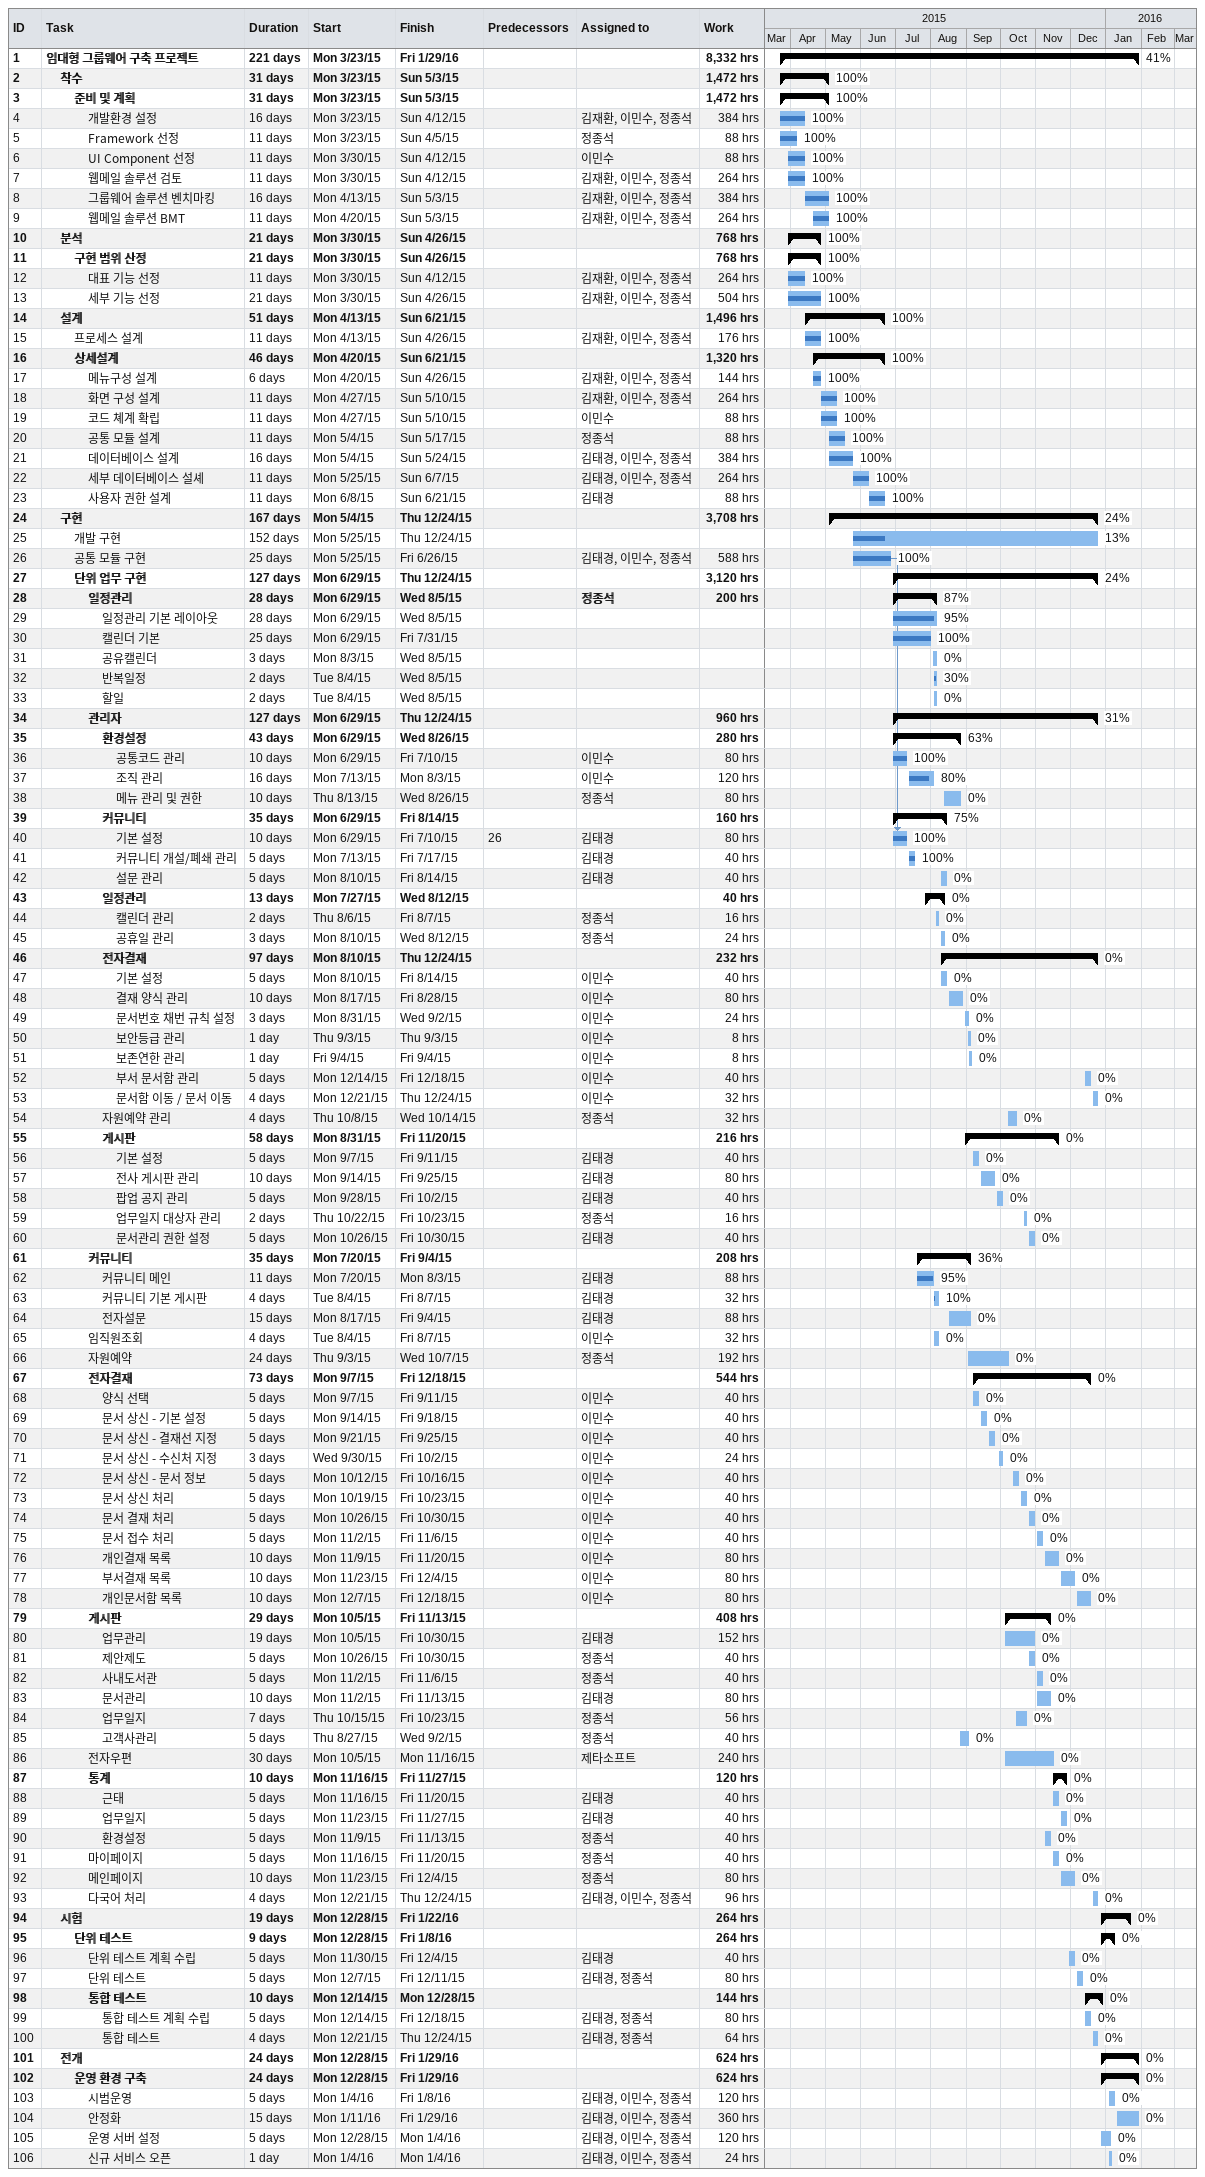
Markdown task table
| ID | Level | Task | Duration | Start | Finish | Predecessors | Resources | % complete | Work (h) |
|---|---|---|---|---|---|---|---|---|---|
| 1 | 1 | **임대형 그룹웨어 구축 프로젝트** | 221d | 2015-03-23 | 2016-01-29 |  |  | 41 | 8332 |
| 2 | 2 | **착수** | 31d | 2015-03-23 | 2015-05-03 |  |  | 100 | 1472 |
| 3 | 3 | **준비 및 계획** | 31d | 2015-03-23 | 2015-05-03 |  |  | 100 | 1472 |
| 4 | 4 | 개발환경 설정 | 16d | 2015-03-23 | 2015-04-12 |  | 김재환, 이민수, 정종석 | 100 | 384 |
| 5 | 4 | Framework 선정 | 11d | 2015-03-23 | 2015-04-05 |  | 정종석 | 100 | 88 |
| 6 | 4 | UI Component 선정 | 11d | 2015-03-30 | 2015-04-12 |  | 이민수 | 100 | 88 |
| 7 | 4 | 웹메일 솔루션 검토 | 11d | 2015-03-30 | 2015-04-12 |  | 김재환, 이민수, 정종석 | 100 | 264 |
| 8 | 4 | 그룹웨어 솔루션 벤치마킹 | 16d | 2015-04-13 | 2015-05-03 |  | 김재환, 이민수, 정종석 | 100 | 384 |
| 9 | 4 | 웹메일 솔루션 BMT | 11d | 2015-04-20 | 2015-05-03 |  | 김재환, 이민수, 정종석 | 100 | 264 |
| 10 | 2 | **분석** | 21d | 2015-03-30 | 2015-04-26 |  |  | 100 | 768 |
| 11 | 3 | **구현 범위 산정** | 21d | 2015-03-30 | 2015-04-26 |  |  | 100 | 768 |
| 12 | 4 | 대표 기능 선정 | 11d | 2015-03-30 | 2015-04-12 |  | 김재환, 이민수, 정종석 | 100 | 264 |
| 13 | 4 | 세부 기능 선정 | 21d | 2015-03-30 | 2015-04-26 |  | 김재환, 이민수, 정종석 | 100 | 504 |
| 14 | 2 | **설계** | 51d | 2015-04-13 | 2015-06-21 |  |  | 100 | 1496 |
| 15 | 3 | 프로세스 설계 | 11d | 2015-04-13 | 2015-04-26 |  | 김재환, 이민수, 정종석 | 100 | 176 |
| 16 | 3 | **상세설계** | 46d | 2015-04-20 | 2015-06-21 |  |  | 100 | 1320 |
| 17 | 4 | 메뉴구성 설계 | 6d | 2015-04-20 | 2015-04-26 |  | 김재환, 이민수, 정종석 | 100 | 144 |
| 18 | 4 | 화면 구성 설계 | 11d | 2015-04-27 | 2015-05-10 |  | 김재환, 이민수, 정종석 | 100 | 264 |
| 19 | 4 | 코드 쳬계 확립 | 11d | 2015-04-27 | 2015-05-10 |  | 이민수 | 100 | 88 |
| 20 | 4 | 공통 모듈 설계 | 11d | 2015-05-04 | 2015-05-17 |  | 정종석 | 100 | 88 |
| 21 | 4 | 데이터베이스 설계 | 16d | 2015-05-04 | 2015-05-24 |  | 김태경, 이민수, 정종석 | 100 | 384 |
| 22 | 4 | 세부 데이터베이스 설셰 | 11d | 2015-05-25 | 2015-06-07 |  | 김태경, 이민수, 정종석 | 100 | 264 |
| 23 | 4 | 사용자 권한 설계 | 11d | 2015-06-08 | 2015-06-21 |  | 김태경 | 100 | 88 |
| 24 | 2 | **구현** | 167d | 2015-05-04 | 2015-12-24 |  |  | 24 | 3708 |
| 25 | 3 | 개발 구현 | 152d | 2015-05-25 | 2015-12-24 |  |  | 13 |  |
| 26 | 3 | 공통 모듈 구현 | 25d | 2015-05-25 | 2015-06-26 |  | 김태경, 이민수, 정종석 | 100 | 588 |
| 27 | 3 | **단위 업무 구현** | 127d | 2015-06-29 | 2015-12-24 |  |  | 24 | 3120 |
| 28 | 4 | **일정관리** | 28d | 2015-06-29 | 2015-08-05 |  | 정종석 | 87 | 200 |
| 29 | 5 | 일정관리 기본 레이아웃 | 28d | 2015-06-29 | 2015-08-05 |  |  | 95 |  |
| 30 | 5 | 캘린더 기본 | 25d | 2015-06-29 | 2015-07-31 |  |  | 100 |  |
| 31 | 5 | 공유캘린더 | 3d | 2015-08-03 | 2015-08-05 |  |  | 0 |  |
| 32 | 5 | 반복일정 | 2d | 2015-08-04 | 2015-08-05 |  |  | 30 |  |
| 33 | 5 | 할일 | 2d | 2015-08-04 | 2015-08-05 |  |  | 0 |  |
| 34 | 4 | **관리자** | 127d | 2015-06-29 | 2015-12-24 |  |  | 31 | 960 |
| 35 | 5 | **환경설정** | 43d | 2015-06-29 | 2015-08-26 |  |  | 63 | 280 |
| 36 | 6 | 공통코드 관리 | 10d | 2015-06-29 | 2015-07-10 |  | 이민수 | 100 | 80 |
| 37 | 6 | 조직 관리 | 16d | 2015-07-13 | 2015-08-03 |  | 이민수 | 80 | 120 |
| 38 | 6 | 메뉴 관리 및 권한 | 10d | 2015-08-13 | 2015-08-26 |  | 정종석 | 0 | 80 |
| 39 | 5 | **커뮤니티** | 35d | 2015-06-29 | 2015-08-14 |  |  | 75 | 160 |
| 40 | 6 | 기본 설정 | 10d | 2015-06-29 | 2015-07-10 | 26 | 김태경 | 100 | 80 |
| 41 | 6 | 커뮤니티 개설/폐쇄 관리 | 5d | 2015-07-13 | 2015-07-17 |  | 김태경 | 100 | 40 |
| 42 | 6 | 설문 관리 | 5d | 2015-08-10 | 2015-08-14 |  | 김태경 | 0 | 40 |
| 43 | 5 | **일정관리** | 13d | 2015-07-27 | 2015-08-12 |  |  | 0 | 40 |
| 44 | 6 | 캘린더 관리 | 2d | 2015-08-06 | 2015-08-07 |  | 정종석 | 0 | 16 |
| 45 | 6 | 공휴일 관리 | 3d | 2015-08-10 | 2015-08-12 |  | 정종석 | 0 | 24 |
| 46 | 5 | **전자결재** | 97d | 2015-08-10 | 2015-12-24 |  |  | 0 | 232 |
| 47 | 6 | 기본 설정 | 5d | 2015-08-10 | 2015-08-14 |  | 이민수 | 0 | 40 |
| 48 | 6 | 결재 양식 관리 | 10d | 2015-08-17 | 2015-08-28 |  | 이민수 | 0 | 80 |
| 49 | 6 | 문서번호 채번 규칙 설정 | 3d | 2015-08-31 | 2015-09-02 |  | 이민수 | 0 | 24 |
| 50 | 6 | 보안등급 관리 | 1d | 2015-09-03 | 2015-09-03 |  | 이민수 | 0 | 8 |
| 51 | 6 | 보존연한 관리 | 1d | 2015-09-04 | 2015-09-04 |  | 이민수 | 0 | 8 |
| 52 | 6 | 부서 문서함 관리 | 5d | 2015-12-14 | 2015-12-18 |  | 이민수 | 0 | 40 |
| 53 | 6 | 문서함 이동 / 문서 이동 | 4d | 2015-12-21 | 2015-12-24 |  | 이민수 | 0 | 32 |
| 54 | 5 | 자원예약 관리 | 4d | 2015-10-08 | 2015-10-14 |  | 정종석 | 0 | 32 |
| 55 | 5 | **게시판** | 58d | 2015-08-31 | 2015-11-20 |  |  | 0 | 216 |
| 56 | 6 | 기본 설정 | 5d | 2015-09-07 | 2015-09-11 |  | 김태경 | 0 | 40 |
| 57 | 6 | 전사 게시판 관리 | 10d | 2015-09-14 | 2015-09-25 |  | 김태경 | 0 | 80 |
| 58 | 6 | 팝업 공지 관리 | 5d | 2015-09-28 | 2015-10-02 |  | 김태경 | 0 | 40 |
| 59 | 6 | 업무일지 대상자 관리 | 2d | 2015-10-22 | 2015-10-23 |  | 정종석 | 0 | 16 |
| 60 | 6 | 문서관리 권한 설정 | 5d | 2015-10-26 | 2015-10-30 |  | 김태경 | 0 | 40 |
| 61 | 4 | **커뮤니티** | 35d | 2015-07-20 | 2015-09-04 |  |  | 36 | 208 |
| 62 | 5 | 커뮤니티 메인 | 11d | 2015-07-20 | 2015-08-03 |  | 김태경 | 95 | 88 |
| 63 | 5 | 커뮤니티 기본 게시판 | 4d | 2015-08-04 | 2015-08-07 |  | 김태경 | 10 | 32 |
| 64 | 5 | 전자설문 | 15d | 2015-08-17 | 2015-09-04 |  | 김태경 | 0 | 88 |
| 65 | 4 | 임직원조회 | 4d | 2015-08-04 | 2015-08-07 |  | 이민수 | 0 | 32 |
| 66 | 4 | 자원예약 | 24d | 2015-09-03 | 2015-10-07 |  | 정종석 | 0 | 192 |
| 67 | 4 | **전자결재** | 73d | 2015-09-07 | 2015-12-18 |  |  | 0 | 544 |
| 68 | 5 | 양식 선택 | 5d | 2015-09-07 | 2015-09-11 |  | 이민수 | 0 | 40 |
| 69 | 5 | 문서 상신 - 기본 설정 | 5d | 2015-09-14 | 2015-09-18 |  | 이민수 | 0 | 40 |
| 70 | 5 | 문서 상신 - 결재선 지정 | 5d | 2015-09-21 | 2015-09-25 |  | 이민수 | 0 | 40 |
| 71 | 5 | 문서 상신 - 수신처 지정 | 3d | 2015-09-30 | 2015-10-02 |  | 이민수 | 0 | 24 |
| 72 | 5 | 문서 상신 - 문서 정보 | 5d | 2015-10-12 | 2015-10-16 |  | 이민수 | 0 | 40 |
| 73 | 5 | 문서 상신 처리 | 5d | 2015-10-19 | 2015-10-23 |  | 이민수 | 0 | 40 |
| 74 | 5 | 문서 결재 처리 | 5d | 2015-10-26 | 2015-10-30 |  | 이민수 | 0 | 40 |
| 75 | 5 | 문서 접수 처리 | 5d | 2015-11-02 | 2015-11-06 |  | 이민수 | 0 | 40 |
| 76 | 5 | 개인결재 목록 | 10d | 2015-11-09 | 2015-11-20 |  | 이민수 | 0 | 80 |
| 77 | 5 | 부서결재 목록 | 10d | 2015-11-23 | 2015-12-04 |  | 이민수 | 0 | 80 |
| 78 | 5 | 개인문서함 목록 | 10d | 2015-12-07 | 2015-12-18 |  | 이민수 | 0 | 80 |
| 79 | 4 | **게시판** | 29d | 2015-10-05 | 2015-11-13 |  |  | 0 | 408 |
| 80 | 5 | 업무관리 | 19d | 2015-10-05 | 2015-10-30 |  | 김태경 | 0 | 152 |
| 81 | 5 | 제안제도 | 5d | 2015-10-26 | 2015-10-30 |  | 정종석 | 0 | 40 |
| 82 | 5 | 사내도서관 | 5d | 2015-11-02 | 2015-11-06 |  | 정종석 | 0 | 40 |
| 83 | 5 | 문서관리 | 10d | 2015-11-02 | 2015-11-13 |  | 김태경 | 0 | 80 |
| 84 | 5 | 업무일지 | 7d | 2015-10-15 | 2015-10-23 |  | 정종석 | 0 | 56 |
| 85 | 5 | 고객사관리 | 5d | 2015-08-27 | 2015-09-02 |  | 정종석 | 0 | 40 |
| 86 | 4 | 전자우편 | 30d | 2015-10-05 | 2015-11-16 |  | 제타소프트 | 0 | 240 |
| 87 | 4 | **통계** | 10d | 2015-11-16 | 2015-11-27 |  |  | 0 | 120 |
| 88 | 5 | 근태 | 5d | 2015-11-16 | 2015-11-20 |  | 김태경 | 0 | 40 |
| 89 | 5 | 업무일지 | 5d | 2015-11-23 | 2015-11-27 |  | 김태경 | 0 | 40 |
| 90 | 5 | 환경설정 | 5d | 2015-11-09 | 2015-11-13 |  | 정종석 | 0 | 40 |
| 91 | 4 | 마이페이지 | 5d | 2015-11-16 | 2015-11-20 |  | 정종석 | 0 | 40 |
| 92 | 4 | 메인페이지 | 10d | 2015-11-23 | 2015-12-04 |  | 정종석 | 0 | 80 |
| 93 | 4 | 다국어 처리 | 4d | 2015-12-21 | 2015-12-24 |  | 김태경, 이민수, 정종석 | 0 | 96 |
| 94 | 2 | **시험** | 19d | 2015-12-28 | 2016-01-22 |  |  | 0 | 264 |
| 95 | 3 | **단위 테스트** | 9d | 2015-12-28 | 2016-01-08 |  |  | 0 | 264 |
| 96 | 4 | 단위 테스트 계획 수립 | 5d | 2015-11-30 | 2015-12-04 |  | 김태경 | 0 | 40 |
| 97 | 4 | 단위 테스트 | 5d | 2015-12-07 | 2015-12-11 |  | 김태경, 정종석 | 0 | 80 |
| 98 | 4 | **통합 테스트** | 10d | 2015-12-14 | 2015-12-28 |  |  | 0 | 144 |
| 99 | 5 | 통합 테스트 계획 수립 | 5d | 2015-12-14 | 2015-12-18 |  | 김태경, 정종석 | 0 | 80 |
| 100 | 5 | 통합 테스트 | 4d | 2015-12-21 | 2015-12-24 |  | 김태경, 정종석 | 0 | 64 |
| 101 | 2 | **전개** | 24d | 2015-12-28 | 2016-01-29 |  |  | 0 | 624 |
| 102 | 3 | **운영 환경 구축** | 24d | 2015-12-28 | 2016-01-29 |  |  | 0 | 624 |
| 103 | 4 | 시범운영 | 5d | 2016-01-04 | 2016-01-08 |  | 김태경, 이민수, 정종석 | 0 | 120 |
| 104 | 4 | 안정화 | 15d | 2016-01-11 | 2016-01-29 |  | 김태경, 이민수, 정종석 | 0 | 360 |
| 105 | 4 | 운영 서버 설정 | 5d | 2015-12-28 | 2016-01-04 |  | 김태경, 이민수, 정종석 | 0 | 120 |
| 106 | 4 | 신규 서비스 오픈 | 1d | 2016-01-04 | 2016-01-04 |  | 김태경, 이민수, 정종석 | 0 | 24 |
